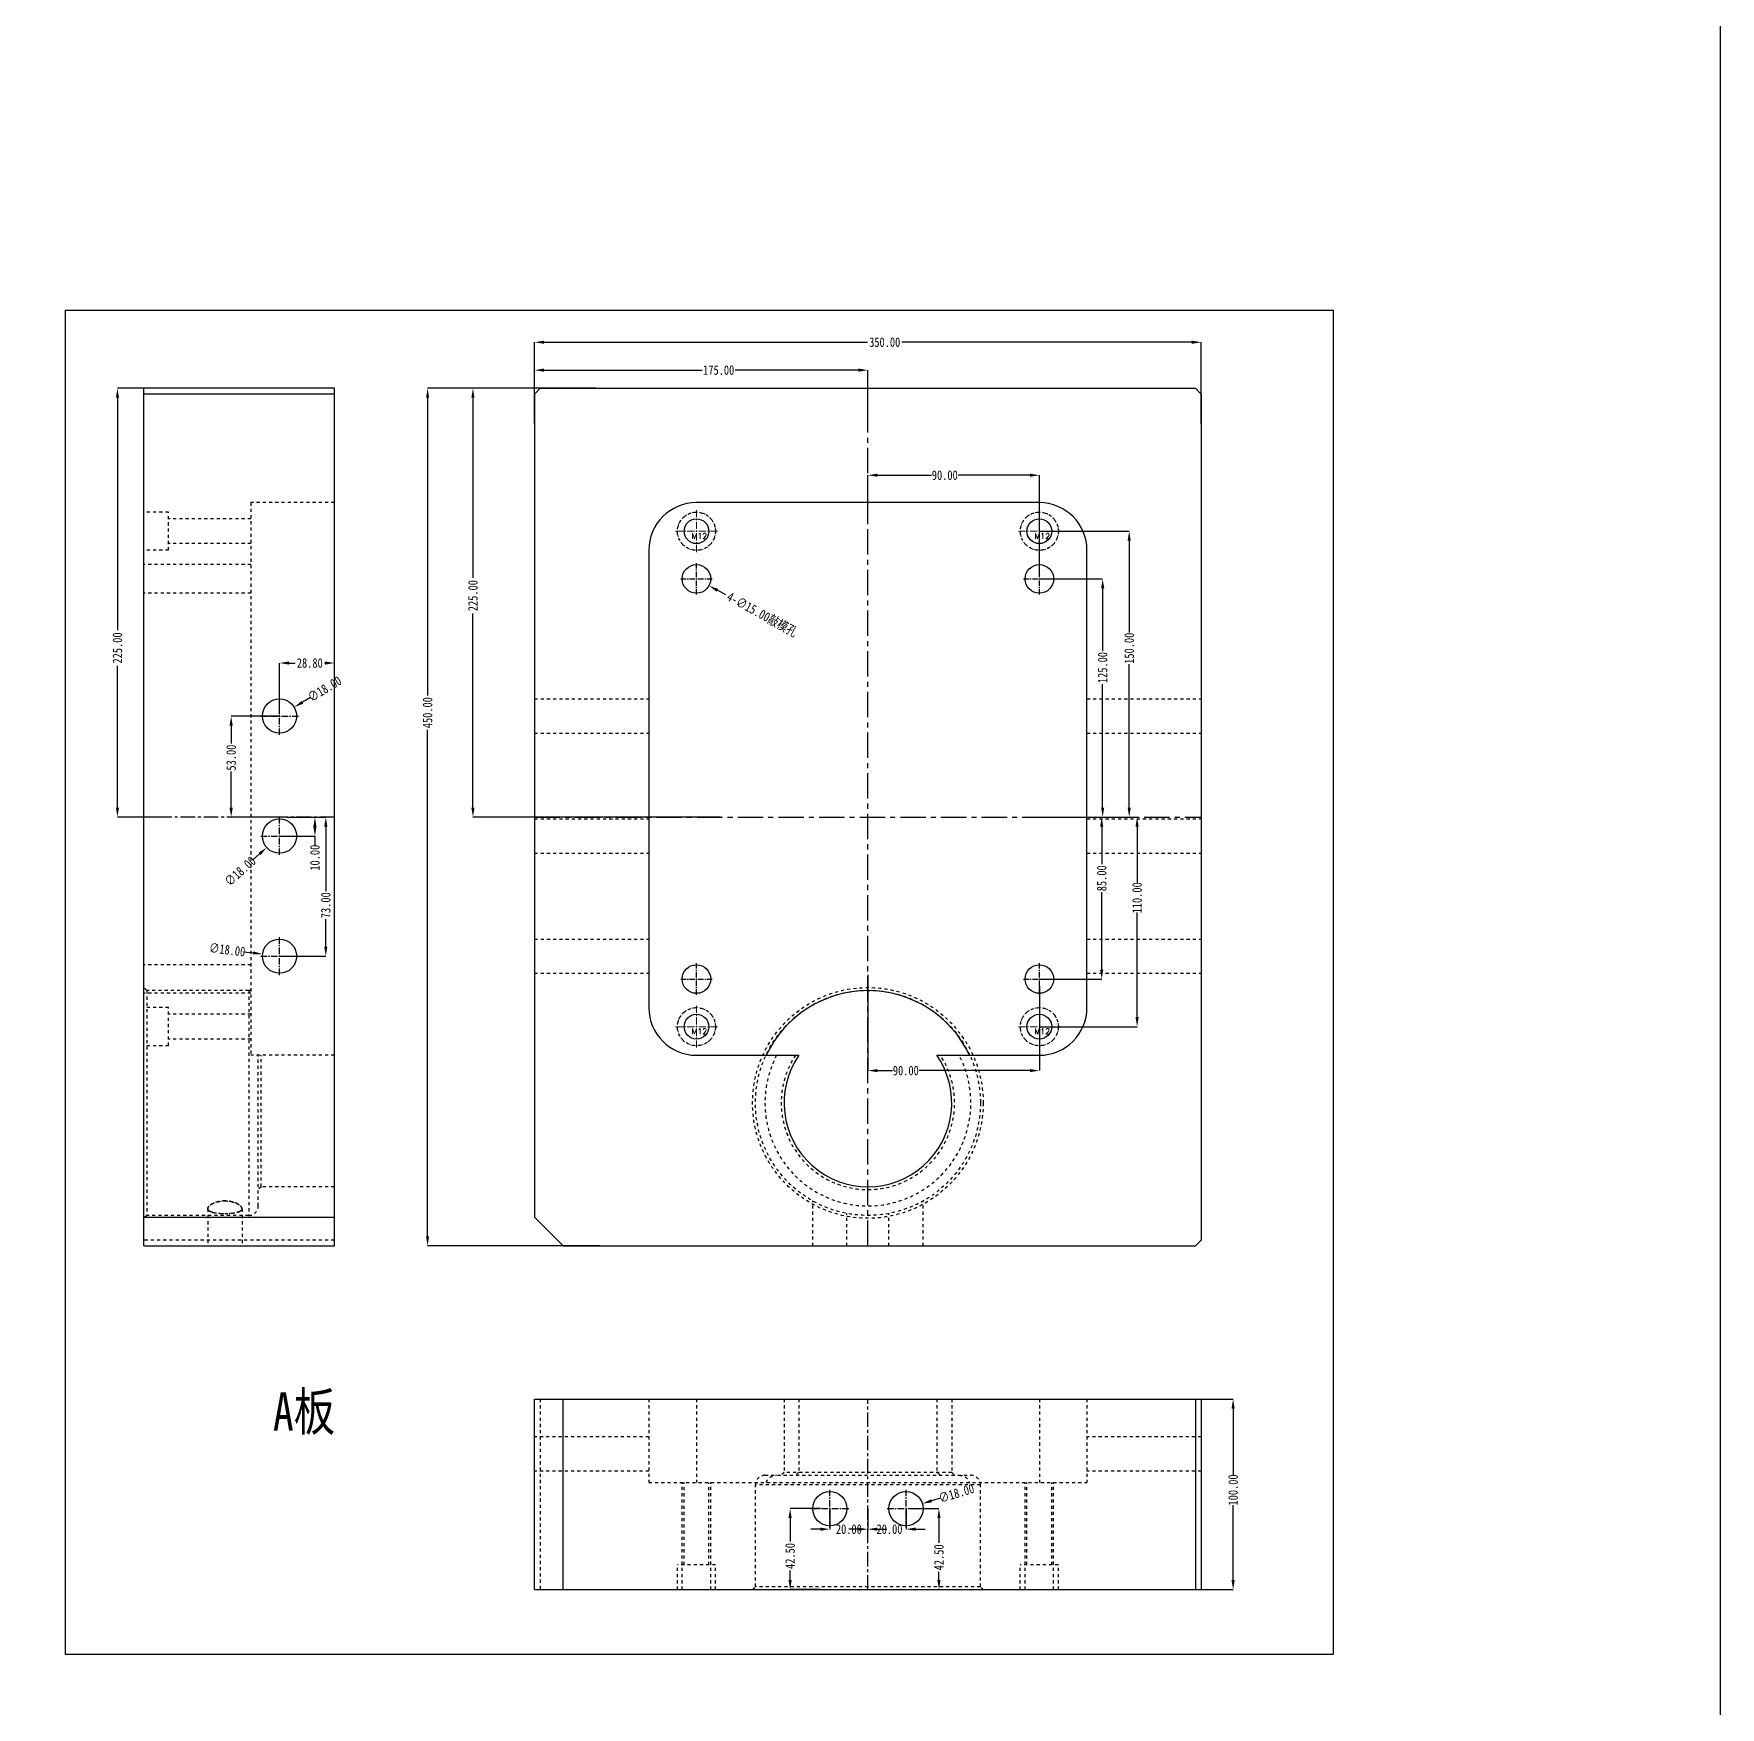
# Model space of a CAD drawing. Header units: millimetres. Extents: x 780 to 4422, y -1506 to 1268.
# Drawn here: x 3537 to 4422, y -489 to 390 of the extents above; entities that cross this region are included whole.
import ezdxf

# ---------------------------------------------------------------- set-up
doc = ezdxf.new("R2010")
doc.units = ezdxf.units.MM
doc.header["$LTSCALE"] = 16.335
doc.header["$PDMODE"] = 3
doc.header["$PDSIZE"] = 0.3125
doc.linetypes.add('CENTER', pattern=[0.6, 0.375, -0.075, 0.075, -0.075])
doc.linetypes.add('HIDDEN', pattern=[0.2, 0.1, -0.1])
doc.layers.get('0').update_dxf_attribs({"linetype": 'CONTINUOUS'})
doc.layers.get('Defpoints').update_dxf_attribs({"linetype": 'CONTINUOUS'})
doc.layers.add('DEFAULT_2', color=8, linetype='HIDDEN')
doc.layers.add('screw', color=33, linetype='CONTINUOUS', lineweight=13)
doc.styles.get("Standard").update_dxf_attribs({"font": 'txt', "width": 0.8})
doc.styles.add('TXT', font='txt.shx', dxfattribs={"bigfont": 'gbcbig.shx'})
doc.dimstyles.get("Standard").update_dxf_attribs({"dimtxt": 0.15625, "dimasz": 0.1875, "dimexe": 0.125, "dimexo": 0.0625, "dimtad": 0, "dimtih": 1, "dimtoh": 1, "dimdsep": 46, "dimtxsty": 'Standard', "dimcen": 0.09, "dimadec": 0, "dimazin": 0, "dimtp": 0.01, "dimtm": 0.01, "dimtfac": 1, "dimtofl": 0, "dimtmove": 0, "dimatfit": 3, "dimfxl": 0, "dimtolj": 1, "dimarcsym": 0})

# ---------------------------------------------------------------- blocks, each defined once
blk = doc.blocks.new('*D169')
at = {"color": 4, "lineweight": -2}
for p, q in [((3975.02, -384.36), (3975.02, -395.15)), ((3995.02, -384.36), (3995.02, -395.15)), ((3970.02, -395.15), (3965.02, -395.15)), ((4000.02, -395.15), (4005.02, -395.15))]:
    blk.add_line(p, q, dxfattribs=at)
at = {"color": 4}
for points in [[(3970.02, -394.32), (3970.02, -395.99), (3975.02, -395.15)], [(4000.02, -394.32), (4000.02, -395.99), (3995.02, -395.15)]]:
    blk.add_solid(points, dxfattribs=at)
at = {"layer": 'Defpoints', "color": 0}
for p in [(3975.02, -384.36), (3995.02, -384.36), (3975.02, -395.15)]:
    blk.add_point(p, dxfattribs=at)
at = {"color": 6, "insert": (3986.34, -395.15), "char_height": 5, "attachment_point": 5}
blk.add_mtext('\\A1;20.00', dxfattribs=at)
blk = doc.blocks.new('*D170')
at = {"color": 4, "lineweight": -2}
for p, q in [((3955.02, -384.36), (3955.02, -395.15)), ((3975.02, -384.36), (3975.02, -395.15)), ((3950.02, -395.15), (3945.02, -395.15)), ((3980.02, -395.15), (3985.02, -395.15))]:
    blk.add_line(p, q, dxfattribs=at)
at = {"color": 4}
for points in [[(3950.02, -394.32), (3950.02, -395.99), (3955.02, -395.15)], [(3980.02, -394.32), (3980.02, -395.99), (3975.02, -395.15)]]:
    blk.add_solid(points, dxfattribs=at)
at = {"layer": 'Defpoints', "color": 0}
for p in [(3955.02, -384.36), (3975.02, -384.36), (3955.02, -395.15)]:
    blk.add_point(p, dxfattribs=at)
at = {"color": 6, "insert": (3965.02, -395.15), "char_height": 5, "attachment_point": 5}
blk.add_mtext('\\A1;20.00', dxfattribs=at)
blk = doc.blocks.new('*D171')
at = {"color": 4, "lineweight": -2}
for p, q in [((3999.68, -384.36), (4012.3, -384.36)), ((4012.3, -389.36), (4012.3, -402.27)), ((4012.3, -421.86), (4012.3, -417.61)), ((3999.68, -426.86), (4012.3, -426.86))]:
    blk.add_line(p, q, dxfattribs=at)
at = {"color": 4}
for points in [[(4011.47, -389.36), (4013.13, -389.36), (4012.3, -384.36)], [(4011.47, -421.86), (4013.13, -421.86), (4012.3, -426.86)]]:
    blk.add_solid(points, dxfattribs=at)
at = {"layer": 'Defpoints', "color": 0}
for p in [(3999.68, -384.36), (3999.68, -426.86), (4012.3, -426.86)]:
    blk.add_point(p, dxfattribs=at)
at = {"color": 6, "insert": (4012.3, -409.94), "char_height": 5, "attachment_point": 5, "rotation": 90}
blk.add_mtext('\\A1;42.50', dxfattribs=at)
blk = doc.blocks.new('*D172')
at = {"color": 4, "lineweight": -2}
blk.add_line((4013.2, -378.84), (4008.41, -380.29), dxfattribs=at)
at = {"color": 4}
blk.add_solid([(4008.17, -379.49), (4008.66, -381.09), (4003.63, -381.74)], dxfattribs=at)
at = {"layer": 'Defpoints', "color": 0}
for p in [(3986.41, -386.98), (4003.63, -381.74)]:
    blk.add_point(p, dxfattribs=at)
at = {"color": 6, "insert": (4021.49, -376.32), "char_height": 5, "attachment_point": 5, "rotation": 16.89605}
blk.add_mtext('\\A1;∅18.00', dxfattribs=at)
blk = doc.blocks.new('*D173')
at = {"color": 4, "lineweight": -2}
for p, q in [((3950.19, -384.36), (3934.17, -384.36)), ((3934.17, -389.36), (3934.17, -401.55)), ((3934.17, -421.86), (3934.17, -416.88)), ((3950.19, -426.86), (3934.17, -426.86))]:
    blk.add_line(p, q, dxfattribs=at)
at = {"color": 4}
for points in [[(3933.34, -389.36), (3935.01, -389.36), (3934.17, -384.36)], [(3933.34, -421.86), (3935.01, -421.86), (3934.17, -426.86)]]:
    blk.add_solid(points, dxfattribs=at)
at = {"layer": 'Defpoints', "color": 0}
for p in [(3950.19, -384.36), (3934.17, -426.86), (3950.19, -426.86)]:
    blk.add_point(p, dxfattribs=at)
at = {"color": 6, "insert": (3934.17, -409.21), "char_height": 5, "attachment_point": 5, "rotation": 90}
blk.add_mtext('\\A1;42.50', dxfattribs=at)
blk = doc.blocks.new('*D174')
at = {"color": 4, "lineweight": -2}
for p, q in [((4114.08, -326.86), (4166.73, -326.86)), ((4166.73, -331.86), (4166.73, -366.56)), ((4166.73, -421.86), (4166.73, -382.56)), ((4114.08, -426.86), (4166.73, -426.86))]:
    blk.add_line(p, q, dxfattribs=at)
at = {"color": 4}
for points in [[(4165.89, -331.86), (4167.56, -331.86), (4166.73, -326.86)], [(4165.89, -421.86), (4167.56, -421.86), (4166.73, -426.86)]]:
    blk.add_solid(points, dxfattribs=at)
at = {"layer": 'Defpoints', "color": 0}
for p in [(4114.08, -326.86), (4114.08, -426.86), (4166.73, -426.86)]:
    blk.add_point(p, dxfattribs=at)
at = {"color": 6, "insert": (4166.73, -374.56), "char_height": 5, "attachment_point": 5, "rotation": 90}
blk.add_mtext('\\A1;100.00', dxfattribs=at)
blk = doc.blocks.new('*D175')
at = {"color": 4, "lineweight": -2}
for p, q in [((3832.13, 203.54), (3767.68, 203.54)), ((3767.68, 198.54), (3767.68, 104.08)), ((3767.68, -16.46), (3767.68, 85.41)), ((3897.57, -21.46), (3767.68, -21.46))]:
    blk.add_line(p, q, dxfattribs=at)
at = {"color": 4}
for points in [[(3766.84, 198.54), (3768.51, 198.54), (3767.68, 203.54)], [(3766.84, -16.46), (3768.51, -16.46), (3767.68, -21.46)]]:
    blk.add_solid(points, dxfattribs=at)
at = {"layer": 'Defpoints', "color": 0}
for p in [(3832.13, 203.54), (3767.68, -21.46), (3897.57, -21.46)]:
    blk.add_point(p, dxfattribs=at)
at = {"color": 6, "insert": (3767.68, 94.74), "char_height": 5, "attachment_point": 5, "rotation": 90}
blk.add_mtext('\\A1;225.00', dxfattribs=at)
blk = doc.blocks.new('*D176')
at = {"color": 4, "lineweight": -2}
for p, q in [((3817.26, 203.54), (3743.88, 203.54)), ((3743.88, 198.54), (3743.88, 42.32)), ((3743.88, -241.46), (3743.88, 24.32)), ((3834.11, -246.46), (3743.88, -246.46))]:
    blk.add_line(p, q, dxfattribs=at)
at = {"color": 4}
for points in [[(3743.05, 198.54), (3744.71, 198.54), (3743.88, 203.54)], [(3743.05, -241.46), (3744.71, -241.46), (3743.88, -246.46)]]:
    blk.add_solid(points, dxfattribs=at)
at = {"layer": 'Defpoints', "color": 0}
for p in [(3817.26, 203.54), (3743.88, -246.46), (3834.11, -246.46)]:
    blk.add_point(p, dxfattribs=at)
at = {"color": 6, "insert": (3743.88, 33.32), "char_height": 5, "attachment_point": 5, "rotation": 90}
blk.add_mtext('\\A1;450.00', dxfattribs=at)
blk = doc.blocks.new('*D177')
at = {"color": 4, "lineweight": -2}
for p, q in [((3800.02, 185.12), (3800.02, 227.72)), ((3805.02, 227.72), (3974.84, 227.72)), ((4145.02, 227.72), (3992.84, 227.72)), ((4150.02, 185.12), (4150.02, 227.72))]:
    blk.add_line(p, q, dxfattribs=at)
at = {"color": 4}
for points in [[(3805.02, 228.55), (3805.02, 226.89), (3800.02, 227.72)], [(4145.02, 228.55), (4145.02, 226.89), (4150.02, 227.72)]]:
    blk.add_solid(points, dxfattribs=at)
at = {"layer": 'Defpoints', "color": 0}
for p in [(4150.02, 227.72), (3800.02, 185.12), (4150.02, 185.12)]:
    blk.add_point(p, dxfattribs=at)
at = {"color": 6, "insert": (3983.84, 227.72), "char_height": 5, "attachment_point": 5}
blk.add_mtext('\\A1;350.00', dxfattribs=at)
blk = doc.blocks.new('*D178')
at = {"color": 4, "lineweight": -2}
for p, q in [((3800.02, 185.12), (3800.02, 213.07)), ((3805.02, 213.07), (3888.02, 213.07)), ((3970.02, 213.07), (3905.36, 213.07)), ((3975.02, 188.09), (3975.02, 213.07))]:
    blk.add_line(p, q, dxfattribs=at)
at = {"color": 4}
for points in [[(3805.02, 213.9), (3805.02, 212.23), (3800.02, 213.07)], [(3970.02, 213.9), (3970.02, 212.23), (3975.02, 213.07)]]:
    blk.add_solid(points, dxfattribs=at)
at = {"layer": 'Defpoints', "color": 0}
for p in [(3800.02, 213.07), (3975.02, 188.09), (3800.02, 185.12)]:
    blk.add_point(p, dxfattribs=at)
at = {"color": 6, "insert": (3896.69, 213.07), "char_height": 5, "attachment_point": 5}
blk.add_mtext('\\A1;175.00', dxfattribs=at)
blk = doc.blocks.new('*D179')
at = {"color": 4, "lineweight": -2}
for p, q in [((3670.21, -21.46), (3684.73, -21.46)), ((3666.15, -31.46), (3684.73, -31.46)), ((3684.73, -31.46), (3684.73, -36.46))]:
    blk.add_line(p, q, dxfattribs=at)
at = {"color": 4}
for points in [[(3683.89, -26.46), (3685.56, -26.46), (3684.73, -21.46)], [(3683.89, -26.46), (3685.56, -26.46), (3684.73, -31.46)]]:
    blk.add_solid(points, dxfattribs=at)
at = {"layer": 'Defpoints', "color": 0}
for p in [(3670.21, -21.46), (3684.73, -21.46), (3666.15, -31.46)]:
    blk.add_point(p, dxfattribs=at)
at = {"color": 6, "insert": (3684.73, -42.79), "char_height": 5, "attachment_point": 5, "rotation": 90}
blk.add_mtext('\\A1;10.00', dxfattribs=at)
blk = doc.blocks.new('*D180')
at = {"color": 4, "lineweight": -2}
for p, q in [((3670.21, -21.46), (3690.44, -21.46)), ((3690.44, -26.46), (3690.44, -60.38)), ((3690.44, -89.46), (3690.44, -75.05)), ((3666.15, -94.46), (3690.44, -94.46))]:
    blk.add_line(p, q, dxfattribs=at)
at = {"color": 4}
for points in [[(3689.61, -26.46), (3691.27, -26.46), (3690.44, -21.46)], [(3689.61, -89.46), (3691.27, -89.46), (3690.44, -94.46)]]:
    blk.add_solid(points, dxfattribs=at)
at = {"layer": 'Defpoints', "color": 0}
for p in [(3670.21, -21.46), (3666.15, -94.46), (3690.44, -94.46)]:
    blk.add_point(p, dxfattribs=at)
at = {"color": 6, "insert": (3690.44, -67.72), "char_height": 5, "attachment_point": 5, "rotation": 90}
blk.add_mtext('\\A1;73.00', dxfattribs=at)
blk = doc.blocks.new('*D181')
at = {"color": 4, "lineweight": -2}
for p, q in [((3666.15, 31.54), (3640.75, 31.54)), ((3640.75, 26.54), (3640.75, 17.08)), ((3640.75, -16.46), (3640.75, 2.41)), ((3670.21, -21.46), (3640.75, -21.46))]:
    blk.add_line(p, q, dxfattribs=at)
at = {"color": 4}
for points in [[(3639.92, 26.54), (3641.59, 26.54), (3640.75, 31.54)], [(3639.92, -16.46), (3641.59, -16.46), (3640.75, -21.46)]]:
    blk.add_solid(points, dxfattribs=at)
at = {"layer": 'Defpoints', "color": 0}
for p in [(3640.75, 31.54), (3666.15, 31.54), (3670.21, -21.46)]:
    blk.add_point(p, dxfattribs=at)
at = {"color": 6, "insert": (3640.75, 9.74), "char_height": 5, "attachment_point": 5, "rotation": 90}
blk.add_mtext('\\A1;53.00', dxfattribs=at)
blk = doc.blocks.new('*D182')
at = {"color": 4, "lineweight": -2}
blk.add_line((3682.43, 41.35), (3678.15, 38.77), dxfattribs=at)
at = {"color": 4}
blk.add_solid([(3677.72, 39.48), (3678.58, 38.05), (3673.86, 36.19)], dxfattribs=at)
at = {"layer": 'Defpoints', "color": 0}
for p in [(3673.86, 36.19), (3658.44, 26.9)]:
    blk.add_point(p, dxfattribs=at)
at = {"color": 6, "insert": (3689.85, 45.82), "char_height": 5, "attachment_point": 5, "rotation": 31.05834}
blk.add_mtext('\\A1;∅18.00', dxfattribs=at)
blk = doc.blocks.new('*D183')
at = {"color": 4, "lineweight": -2}
blk.add_line((3651.96, -44.09), (3655.7, -40.77), dxfattribs=at)
at = {"color": 4}
blk.add_solid([(3655.14, -40.15), (3656.25, -41.39), (3659.43, -37.44)], dxfattribs=at)
at = {"layer": 'Defpoints', "color": 0}
for p in [(3672.87, -25.47), (3659.43, -37.44)]:
    blk.add_point(p, dxfattribs=at)
at = {"color": 6, "insert": (3645.49, -49.86), "char_height": 5, "attachment_point": 5, "rotation": 41.69023}
blk.add_mtext('\\A1;∅18.00', dxfattribs=at)
blk = doc.blocks.new('*D184')
at = {"color": 4, "lineweight": -2}
blk.add_line((3647.3, -92.14), (3652.26, -92.75), dxfattribs=at)
at = {"color": 4}
blk.add_solid([(3652.36, -91.92), (3652.16, -93.58), (3657.22, -93.36)], dxfattribs=at)
at = {"layer": 'Defpoints', "color": 0}
for p in [(3657.22, -93.36), (3675.09, -95.55)]:
    blk.add_point(p, dxfattribs=at)
at = {"color": 6, "insert": (3638.69, -91.08), "char_height": 5, "attachment_point": 5, "rotation": 352.99385}
blk.add_mtext('\\A1;∅18.00', dxfattribs=at)
blk = doc.blocks.new('*D185')
at = {"color": 4, "lineweight": -2}
for p, q in [((3666.15, 35.91), (3666.15, 59.37)), ((3671.15, 59.37), (3674.37, 59.37)), ((3689.95, 59.37), (3689.7, 59.37)), ((3694.95, 56.84), (3694.95, 59.37))]:
    blk.add_line(p, q, dxfattribs=at)
at = {"color": 4}
for points in [[(3671.15, 60.2), (3671.15, 58.53), (3666.15, 59.37)], [(3689.95, 60.2), (3689.95, 58.53), (3694.95, 59.37)]]:
    blk.add_solid(points, dxfattribs=at)
at = {"layer": 'Defpoints', "color": 0}
for p in [(3694.95, 59.37), (3694.95, 56.84), (3666.15, 35.91)]:
    blk.add_point(p, dxfattribs=at)
at = {"color": 6, "insert": (3682.04, 59.37), "char_height": 5, "attachment_point": 5}
blk.add_mtext('\\A1;28.80', dxfattribs=at)
blk = doc.blocks.new('screw_m12_i')
at = {"layer": 'screw', "color": 1, "linetype": 'CENTER', "ltscale": 0.621977}
for p, q in [((0, -11), (0, 11)), ((-11, 0), (11, 0))]:
    blk.add_line(p, q, dxfattribs=at)
at = {"layer": 'screw', "color": 8, "linetype": 'HIDDEN', "ltscale": 0.621977}
blk.add_circle((0, 0), 10, dxfattribs=at)
at = {"layer": 'screw', "color": 33}
blk.add_circle((0, 0), 6.5, dxfattribs=at)
at = {"layer": 'screw', "color": 6, "style": 'TXT'}
blk.add_text('M12', height=3, dxfattribs=at).set_placement((-2.6, -4))
blk = doc.blocks.new('*D187')
at = {"color": 4, "lineweight": -2}
blk.add_line((3900.37, 95.14), (3895.98, 97.54), dxfattribs=at)
at = {"color": 4}
blk.add_solid([(3896.38, 98.27), (3895.58, 96.81), (3891.6, 99.94)], dxfattribs=at)
at = {"layer": 'Defpoints', "color": 0}
for p in [(3878.44, 107.15), (3891.6, 99.94)]:
    blk.add_point(p, dxfattribs=at)
at = {"color": 6, "insert": (3919.44, 84.69), "char_height": 5, "attachment_point": 5, "rotation": 331.28843}
blk.add_mtext('\\A1;4-∅15.00{\\fSimSun|b0|i0|c134|p2;敲模孔}', dxfattribs=at)
blk = doc.blocks.new('*D189')
at = {"color": 4, "lineweight": -2}
for p, q in [((4065.02, 103.54), (4098.25, 103.54)), ((4098.25, 98.54), (4098.25, 65.67)), ((4098.25, -16.46), (4098.25, 48.34)), ((4065.02, -21.46), (4098.25, -21.46))]:
    blk.add_line(p, q, dxfattribs=at)
at = {"color": 4}
for points in [[(4097.42, 98.54), (4099.09, 98.54), (4098.25, 103.54)], [(4097.42, -16.46), (4099.09, -16.46), (4098.25, -21.46)]]:
    blk.add_solid(points, dxfattribs=at)
at = {"layer": 'Defpoints', "color": 0}
for p in [(4065.02, 103.54), (4065.02, -21.46), (4098.25, -21.46)]:
    blk.add_point(p, dxfattribs=at)
at = {"color": 6, "insert": (4098.25, 57), "char_height": 5, "attachment_point": 5, "rotation": 90}
blk.add_mtext('\\A1;125.00', dxfattribs=at)
blk = doc.blocks.new('*D190')
at = {"color": 4, "lineweight": -2}
for p, q in [((4065.02, 128.54), (4112.18, 128.54)), ((4112.18, 123.54), (4112.18, 75.46)), ((4112.18, -16.46), (4112.18, 58.79)), ((4065.02, -21.46), (4112.18, -21.46))]:
    blk.add_line(p, q, dxfattribs=at)
at = {"color": 4}
for points in [[(4111.35, 123.54), (4113.01, 123.54), (4112.18, 128.54)], [(4111.35, -16.46), (4113.01, -16.46), (4112.18, -21.46)]]:
    blk.add_solid(points, dxfattribs=at)
at = {"layer": 'Defpoints', "color": 0}
for p in [(4065.02, 128.54), (4065.02, -21.46), (4112.18, -21.46)]:
    blk.add_point(p, dxfattribs=at)
at = {"color": 6, "insert": (4112.18, 67.12), "char_height": 5, "attachment_point": 5, "rotation": 90}
blk.add_mtext('\\A1;150.00', dxfattribs=at)
blk = doc.blocks.new('*D191')
at = {"color": 4, "lineweight": -2}
for p, q in [((3975.02, 132.31), (3975.02, 157.93)), ((3980.02, 157.93), (4008.37, 157.93)), ((4060.02, 157.93), (4022.37, 157.93)), ((4065.02, 107.23), (4065.02, 157.93))]:
    blk.add_line(p, q, dxfattribs=at)
at = {"color": 4}
for points in [[(3980.02, 158.76), (3980.02, 157.09), (3975.02, 157.93)], [(4060.02, 158.76), (4060.02, 157.09), (4065.02, 157.93)]]:
    blk.add_solid(points, dxfattribs=at)
at = {"layer": 'Defpoints', "color": 0}
for p in [(3975.02, 157.93), (3975.02, 132.31), (4065.02, 107.23)]:
    blk.add_point(p, dxfattribs=at)
at = {"color": 6, "insert": (4015.37, 157.93), "char_height": 5, "attachment_point": 5}
blk.add_mtext('\\A1;90.00', dxfattribs=at)
blk = doc.blocks.new('*D192')
at = {"color": 4, "lineweight": -2}
for p, q in [((4068.56, -21.46), (4097.75, -21.46)), ((4097.75, -26.46), (4097.75, -46.24)), ((4097.75, -101.46), (4097.75, -60.9)), ((4065.02, -106.46), (4097.75, -106.46))]:
    blk.add_line(p, q, dxfattribs=at)
at = {"color": 4}
for points in [[(4096.91, -26.46), (4098.58, -26.46), (4097.75, -21.46)], [(4096.91, -101.46), (4098.58, -101.46), (4097.75, -106.46)]]:
    blk.add_solid(points, dxfattribs=at)
at = {"layer": 'Defpoints', "color": 0}
for p in [(4068.56, -21.46), (4097.75, -21.46), (4065.02, -106.46)]:
    blk.add_point(p, dxfattribs=at)
at = {"color": 6, "insert": (4097.75, -53.57), "char_height": 5, "attachment_point": 5, "rotation": 90}
blk.add_mtext('\\A1;85.00', dxfattribs=at)
blk = doc.blocks.new('*D193')
at = {"color": 4, "lineweight": -2}
for p, q in [((4065.02, -21.46), (4116.32, -21.46)), ((4116.32, -26.46), (4116.32, -56.18)), ((4116.32, -126.46), (4116.32, -71.51)), ((4065.02, -131.46), (4116.32, -131.46))]:
    blk.add_line(p, q, dxfattribs=at)
at = {"color": 4}
for points in [[(4115.49, -26.46), (4117.15, -26.46), (4116.32, -21.46)], [(4115.49, -126.46), (4117.15, -126.46), (4116.32, -131.46)]]:
    blk.add_solid(points, dxfattribs=at)
at = {"layer": 'Defpoints', "color": 0}
for p in [(4065.02, -21.46), (4065.02, -131.46), (4116.32, -131.46)]:
    blk.add_point(p, dxfattribs=at)
at = {"color": 6, "insert": (4116.32, -63.84), "char_height": 5, "attachment_point": 5, "rotation": 90}
blk.add_mtext('\\A1;110.00', dxfattribs=at)
blk = doc.blocks.new('*D194')
at = {"color": 4, "lineweight": -2}
for p, q in [((3975.02, -104.21), (3975.02, -154.51)), ((4065.02, -110.03), (4065.02, -154.51)), ((3980.02, -154.51), (3987.92, -154.51)), ((4060.02, -154.51), (4001.92, -154.51))]:
    blk.add_line(p, q, dxfattribs=at)
at = {"color": 4}
for points in [[(3980.02, -153.67), (3980.02, -155.34), (3975.02, -154.51)], [(4060.02, -153.67), (4060.02, -155.34), (4065.02, -154.51)]]:
    blk.add_solid(points, dxfattribs=at)
at = {"layer": 'Defpoints', "color": 0}
for p in [(3975.02, -104.21), (4065.02, -110.03), (3975.02, -154.51)]:
    blk.add_point(p, dxfattribs=at)
at = {"color": 6, "insert": (3994.92, -154.51), "char_height": 5, "attachment_point": 5}
blk.add_mtext('\\A1;90.00', dxfattribs=at)
blk = doc.blocks.new('*D195')
at = {"color": 4, "lineweight": -2}
for p, q in [((3602.97, 203.54), (3581.07, 203.54)), ((3581.07, 198.54), (3581.07, 76.6)), ((3581.07, -16.46), (3581.07, 57.93)), ((3609.28, -21.46), (3581.07, -21.46))]:
    blk.add_line(p, q, dxfattribs=at)
at = {"color": 4}
for points in [[(3580.24, 198.54), (3581.91, 198.54), (3581.07, 203.54)], [(3580.24, -16.46), (3581.91, -16.46), (3581.07, -21.46)]]:
    blk.add_solid(points, dxfattribs=at)
at = {"layer": 'Defpoints', "color": 0}
for p in [(3602.97, 203.54), (3581.07, -21.46), (3609.28, -21.46)]:
    blk.add_point(p, dxfattribs=at)
at = {"color": 6, "insert": (3581.07, 67.26), "char_height": 5, "attachment_point": 5, "rotation": 90}
blk.add_mtext('\\A1;225.00', dxfattribs=at)

msp = doc.modelspace()

# ---------------------------------------------------------------- linework, layer by layer
at = {"color": 7, "linetype": 'Continuous'}
for p, q in [((3594.953, -246.457), (3594.953, 203.543)), ((3694.953, 203.543), (3594.953, 203.543)), ((3694.953, 200.543), (3594.953, 200.543)), ((3694.953, -246.457), (3694.953, 203.543)), ((3800.019, 200.543), (3803.019, 203.543)), ((3800.019, 200.543), (3800.019, -231.457)), ((3803.019, 203.543), (4147.019, 203.543)), ((4147.019, 203.543), (4150.019, 200.543)), ((4150.019, 200.543), (4150.019, -243.457)), ((4065.019, 143.543), (3885.019, 143.543)), ((3860.019, 118.543), (3860.019, -121.457)), ((4090.019, -121.457), (4090.019, 118.543)), ((3885.019, -146.457), (3938.811, -146.457)), ((4011.227, -146.457), (4065.019, -146.457)), ((3594.953, -231.457), (3694.953, -231.457)), ((3800.019, -231.457), (3815.019, -246.457)), ((3594.953, -246.457), (3694.953, -246.457)), ((3815.019, -246.457), (4147.019, -246.457)), ((4150.019, -243.457), (4147.019, -246.457)), ((3800.019, -426.86), (3800.019, -326.86)), ((3800.019, -326.86), (4150.019, -326.86)), ((3815.019, -426.86), (3815.019, -326.86)), ((4147.019, -326.86), (4147.019, -426.86)), ((4150.019, -326.86), (4150.019, -426.86)), ((3800.019, -426.86), (4150.019, -426.86))]:
    msp.add_line(p, q, dxfattribs=at)
at = {"color": 1, "linetype": 'CENTER', "ltscale": 2.176921}
for p, q in [((3975.019, -246.457), (3975.019, 203.543)), ((3800.019, -21.457), (4150.019, -21.457))]:
    msp.add_line(p, q, dxfattribs=at)
at = {"color": 1, "linetype": 'CENTER', "ltscale": 0.466483}
for p, q in [((3885.019, 95.293), (3885.019, 111.793)), ((4065.019, 95.293), (4065.019, 111.793)), ((3876.769, 103.543), (3893.269, 103.543)), ((4056.769, 103.543), (4073.269, 103.543)), ((3885.019, -114.707), (3885.019, -98.207)), ((4065.019, -114.707), (4065.019, -98.207)), ((3876.769, -106.457), (3893.269, -106.457)), ((4056.769, -106.457), (4073.269, -106.457))]:
    msp.add_line(p, q, dxfattribs=at)
at = {"color": 1, "linetype": 'CENTER', "ltscale": 0.55978}
for p, q in [((3666.153, 21.643), (3666.153, 41.443)), ((3656.253, 31.543), (3676.053, 31.543)), ((3666.153, -41.357), (3666.153, -21.557)), ((3656.253, -31.457), (3676.053, -31.457)), ((3666.153, -104.357), (3666.153, -84.557)), ((3656.253, -94.457), (3676.053, -94.457)), ((3955.019, -394.26), (3955.019, -374.46)), ((3995.019, -394.26), (3995.019, -374.46)), ((3945.119, -384.36), (3964.919, -384.36)), ((3985.119, -384.36), (4004.919, -384.36))]:
    msp.add_line(p, q, dxfattribs=at)
at = {"color": 1, "linetype": 'CENTER', "ltscale": 1.243955}
for p, q in [((3694.953, -21.457), (3594.953, -21.457)), ((3975.019, -426.86), (3975.019, -326.86))]:
    msp.add_line(p, q, dxfattribs=at)
for points in [[(779.67, 1267.789), (4422.458, 1267.789), (4422.458, -1506.361), (779.67, -1506.361)], [(3553.871, 244.601), (4219.187, 244.601), (4219.187, -460.855), (3553.871, -460.855)]]:
    msp.add_lwpolyline(points, close=True)
at = {"color": 7, "linetype": 'Continuous'}
for centre, radius in [((3885.019, 128.543), 6.5), ((4065.019, 128.543), 6.5), ((3885.019, 103.543), 7.5), ((4065.019, 103.543), 7.5), ((3666.153, 31.543), 9), ((3666.153, -31.457), 9), ((3666.153, -94.457), 9), ((3885.019, -106.457), 7.5), ((4065.019, -106.457), 7.5), ((3885.019, -131.457), 6.5), ((4065.019, -131.457), 6.5), ((3955.019, -384.36), 9), ((3995.019, -384.36), 9)]:
    msp.add_circle(centre, radius, dxfattribs=at)
for centre, radius, start, end in [((3885.019, 118.543), 25, 90, 180), ((4065.019, 118.543), 25, 0, 90), ((3975.019, -171.457), 58.904, 25.11398, 154.88602), ((3885.019, -121.457), 25, 180, 270), ((4065.019, -121.457), 25, 270, 0), ((3975.019, -171.457), 44, 145.376465, 34.623535)]:
    msp.add_arc(centre, radius, start, end, dxfattribs=at)
at = {"layer": 'DEFAULT_2', "color": 8, "linetype": 'HIDDEN'}
for p, q in [((3651.153, 143.543), (3651.153, -146.457)), ((3694.953, 143.543), (3651.153, 143.543)), ((3607.953, 138.543), (3594.953, 138.543)), ((3607.953, 118.543), (3607.953, 138.543)), ((3651.153, 135.043), (3607.953, 135.043)), ((3607.953, 118.543), (3594.953, 118.543)), ((3651.153, 122.043), (3607.953, 122.043)), ((3651.153, 111.043), (3594.953, 111.043)), ((3651.153, 96.043), (3594.953, 96.043)), ((3800.019, 40.543), (3860.019, 40.543)), ((4090.019, 40.543), (4150.019, 40.543)), ((3800.019, 22.543), (3860.019, 22.543)), ((4090.019, 22.543), (4150.019, 22.543)), ((3800.019, -22.457), (3860.019, -22.457)), ((4090.019, -22.457), (4150.019, -22.457)), ((3800.019, -40.457), (3860.019, -40.457)), ((4090.019, -40.457), (4150.019, -40.457)), ((3800.019, -85.457), (3860.019, -85.457)), ((4090.019, -85.457), (4150.019, -85.457)), ((3651.153, -98.957), (3594.953, -98.957)), ((3800.019, -103.457), (3860.019, -103.457)), ((4090.019, -103.457), (4150.019, -103.457)), ((3596.453, -112.407), (3594.953, -110.907)), ((3651.153, -113.957), (3594.953, -113.957)), ((3596.453, -112.407), (3596.453, -230.507)), ((3649.953, -112.407), (3596.453, -112.407)), ((3651.153, -112.553), (3649.953, -112.407)), ((3649.953, -112.407), (3649.953, -230.507)), ((3607.953, -121.457), (3594.953, -121.457)), ((3607.953, -141.457), (3607.953, -121.457)), ((3651.153, -124.957), (3607.953, -124.957)), ((3607.953, -141.457), (3594.953, -141.457)), ((3651.153, -137.957), (3607.953, -137.957)), ((3694.953, -146.457), (3651.153, -146.457)), ((3654.953, -225.507), (3654.953, -146.457)), ((3656.453, -215.457), (3656.453, -146.457)), ((3656.453, -215.457), (3654.953, -216.957)), ((3694.953, -215.457), (3656.453, -215.457)), ((3628.453, -227.017), (3628.453, -246.457)), ((3646.453, -227.017), (3646.453, -246.457)), ((3946.019, -246.457), (3946.019, -222.895)), ((3964.019, -246.457), (3964.019, -229.474)), ((3986.019, -246.457), (3986.019, -229.474)), ((4004.019, -246.457), (4004.019, -222.895)), ((3596.453, -230.507), (3594.953, -232.007)), ((3649.953, -230.507), (3596.453, -230.507)), ((3694.953, -243.457), (3594.953, -243.457)), ((3803.019, -326.86), (3803.019, -426.86)), ((3860.019, -326.86), (3860.019, -370.66)), ((3885.019, -326.86), (3885.019, -370.66)), ((3931.019, -326.86), (3931.019, -365.36)), ((3938.811, -326.86), (3938.811, -365.36)), ((4011.227, -326.86), (4011.227, -365.36)), ((4019.019, -326.86), (4019.019, -365.36)), ((4065.019, -326.86), (4065.019, -370.66)), ((4090.019, -326.86), (4090.019, -370.66)), ((3860.019, -346.66), (3800.019, -346.66)), ((4150.019, -346.66), (4090.019, -346.66)), ((3860.019, -364.66), (3800.019, -364.66)), ((3860.019, -370.66), (4090.019, -370.66)), ((3877.519, -426.86), (3877.519, -370.66)), ((3878.519, -413.86), (3878.519, -370.66)), ((3891.519, -413.86), (3891.519, -370.66)), ((3892.519, -426.86), (3892.519, -370.66)), ((3920.969, -366.86), (4029.069, -366.86)), ((3931.019, -365.36), (3929.519, -366.86)), ((4019.019, -365.36), (3931.019, -365.36)), ((4019.019, -365.36), (4020.519, -366.86)), ((4057.519, -426.86), (4057.519, -370.66)), ((4058.519, -413.86), (4058.519, -370.66)), ((4071.519, -413.86), (4071.519, -370.66)), ((4072.519, -426.86), (4072.519, -370.66)), ((4150.019, -364.66), (4090.019, -364.66)), ((3915.969, -425.36), (3915.969, -371.86)), ((4034.069, -371.86), (3915.969, -371.86)), ((4034.069, -425.36), (4034.069, -371.86)), ((3875.019, -426.86), (3875.019, -413.86)), ((3895.019, -413.86), (3875.019, -413.86)), ((3895.019, -426.86), (3895.019, -413.86)), ((4075.019, -413.86), (4055.019, -413.86)), ((4055.019, -426.86), (4055.019, -413.86)), ((4075.019, -426.86), (4075.019, -413.86)), ((3914.469, -426.86), (3915.969, -425.36)), ((4034.069, -425.36), (3915.969, -425.36)), ((4035.569, -426.86), (4034.069, -425.36))]:
    msp.add_line(p, q, dxfattribs=at)
for centre, radius in [((3885.019, 128.543), 10), ((4065.019, 128.543), 10), ((3975.019, -171.457), 60.55), ((3975.019, -171.457), 59.05), ((3885.019, -131.457), 10), ((4065.019, -131.457), 10)]:
    msp.add_circle(centre, radius, dxfattribs=at)
for centre, radius, start, end in [((3975.019, -171.457), 54.05, 152.449212, 27.550788), ((3975.019, -171.457), 45.5, 146.670673, 33.329327), ((3635.618, -207.35), 22.043, 261.132558, 263.104826), ((3637.076, -191.942), 37.523, 266.005597, 267.040836), ((3637.442, -183.88), 45.593, 267.104071, 270.014178), ((3637.498, -185.211), 44.263, 269.942068, 272.939677), ((3637.831, -191.943), 37.522, 272.959151, 273.994417), ((3639.41, -208.225), 21.16, 276.853927, 278.908626), ((3649.953, -225.507), 5, 270, 0), ((3920.969, -371.86), 5, 90, 180), ((4138.441, -607.916), 314.142, 129.455325, 129.883897), ((3811.597, -607.916), 314.142, 50.116103, 50.544675), ((4029.069, -371.86), 5, 0, 90)]:
    msp.add_arc(centre, radius, start, end, dxfattribs=at)
for points, knots in [([(3637.453, -222.895), (3636.254, -222.895), (3634.501, -223.091), (3632.359, -223.723), (3631.025, -224.293), (3629.939, -224.941), (3628.977, -225.732), (3628.453, -226.522), (3628.453, -227.017)], [0, 0, 0, 0, 0.3434539, 0.4991564, 0.6382906, 0.7584095, 0.8583004, 1, 1, 1, 1]), ([(3628.453, -227.017), (3628.453, -226.522), (3628.977, -225.732), (3629.939, -224.941), (3631.025, -224.293), (3632.359, -223.723), (3634.501, -223.091), (3636.254, -222.895), (3637.453, -222.895)], [0, 0, 0, 0, 0.1417015, 0.2415935, 0.3617133, 0.5008522, 0.6565449, 1, 1, 1, 1]), ([(3628.453, -227.017), (3628.453, -227.117), (3628.48, -227.322), (3628.658, -227.729), (3629.136, -228.189), (3629.971, -228.602), (3630.849, -228.864), (3631.679, -229.042), (3632.656, -229.205), (3633.99, -229.352), (3635.686, -229.452), (3636.856, -229.474), (3637.453, -229.474)], [0, 0, 0, 0, 0.0305117, 0.061725, 0.1333627, 0.2260008, 0.343189, 0.4108214, 0.4839342, 0.6442149, 0.8185623, 1, 1, 1, 1]), ([(3628.756, -227.797), (3628.662, -227.686), (3628.507, -227.441), (3628.453, -227.154), (3628.453, -227.017)], [0, 0, 0, 0, 0.5157434, 1, 1, 1, 1]), ([(3629.223, -228.196), (3629.176, -228.166), (3629.008, -228.049), (3628.853, -227.911), (3628.756, -227.797)], [0, 0, 0, 0, 0.2701963, 1, 1, 1, 1]), ([(3629.665, -228.439), (3629.625, -228.42), (3629.473, -228.347), (3629.327, -228.264), (3629.223, -228.196)], [0, 0, 0, 0, 0.263646, 1, 1, 1, 1]), ([(3630.504, -228.754), (3630.427, -228.731), (3630.142, -228.64), (3629.863, -228.532), (3629.665, -228.439)], [0, 0, 0, 0, 0.2678988, 1, 1, 1, 1]), ([(3631.105, -228.915), (3631.052, -228.902), (3630.851, -228.853), (3630.651, -228.799), (3630.504, -228.754)], [0, 0, 0, 0, 0.2590899, 1, 1, 1, 1]), ([(3646.453, -227.017), (3646.453, -226.522), (3645.929, -225.732), (3644.968, -224.941), (3643.881, -224.293), (3642.547, -223.723), (3640.405, -223.091), (3638.652, -222.895), (3637.453, -222.895)], [0, 0, 0, 0, 0.1417015, 0.2415935, 0.3617133, 0.5008522, 0.6565449, 1, 1, 1, 1]), ([(3637.453, -222.895), (3638.652, -222.895), (3640.405, -223.091), (3642.547, -223.723), (3643.881, -224.293), (3644.968, -224.941), (3645.929, -225.732), (3646.453, -226.522), (3646.453, -227.017)], [0, 0, 0, 0, 0.3434539, 0.4991564, 0.6382906, 0.7584095, 0.8583004, 1, 1, 1, 1]), ([(3637.453, -229.474), (3638.05, -229.474), (3639.221, -229.452), (3640.916, -229.352), (3642.25, -229.205), (3643.228, -229.042), (3644.057, -228.864), (3644.935, -228.602), (3645.77, -228.189), (3646.249, -227.729), (3646.426, -227.322), (3646.453, -227.117), (3646.453, -227.017)], [0, 0, 0, 0, 0.1814371, 0.3557847, 0.5160652, 0.5891779, 0.6568105, 0.7739988, 0.8666373, 0.9382752, 0.9694884, 1, 1, 1, 1]), ([(3644.403, -228.754), (3644.355, -228.769), (3644.156, -228.827), (3643.955, -228.879), (3643.802, -228.915)], [0, 0, 0, 0, 0.2408896, 1, 1, 1, 1]), ([(3645.241, -228.439), (3645.179, -228.469), (3644.905, -228.59), (3644.622, -228.688), (3644.403, -228.754)], [0, 0, 0, 0, 0.2322426, 1, 1, 1, 1]), ([(3645.684, -228.196), (3645.65, -228.218), (3645.507, -228.307), (3645.358, -228.385), (3645.241, -228.439)], [0, 0, 0, 0, 0.2367181, 1, 1, 1, 1]), ([(3646.15, -227.797), (3646.119, -227.833), (3645.98, -227.984), (3645.816, -228.11), (3645.684, -228.196)], [0, 0, 0, 0, 0.2315391, 1, 1, 1, 1]), ([(3646.453, -227.017), (3646.453, -227.154), (3646.4, -227.441), (3646.245, -227.686), (3646.15, -227.797)], [0, 0, 0, 0, 0.4842562, 1, 1, 1, 1]), ([(3921.684, -370.66), (3921.839, -370.093), (3922.376, -369.007), (3923.69, -367.778), (3925.321, -367.026), (3926.508, -366.86), (3927.098, -366.86)], [0, 0, 0, 0, 0.2497161, 0.4996248, 0.7497252, 1, 1, 1, 1]), ([(4022.94, -366.86), (4023.53, -366.86), (4024.717, -367.026), (4026.348, -367.778), (4027.662, -369.007), (4028.199, -370.093), (4028.354, -370.66)], [0, 0, 0, 0, 0.2502779, 0.5003802, 0.7502878, 1, 1, 1, 1])]:
    msp.add_open_spline(points, degree=3, knots=knots, dxfattribs=at)

# ---------------------------------------------------------------- block references
at = {"layer": 'screw'}
for p in [(3885.019, 128.543), (4065.019, 128.543), (3885.019, -131.457), (4065.019, -131.457)]:
    msp.add_blockref('screw_m12_i', p, dxfattribs=at)

# ---------------------------------------------------------------- texts
at = {"insert": (3662.691, -323.422), "char_height": 20, "width": 68.11514, "attachment_point": 1}
msp.add_mtext('{\\fSimSun|b0|i0|c134|p2;A板}', dxfattribs=at)

# ---------------------------------------------------------------- dimensions: what is measured, and where the dimension line sits
for base, p1, p2, picture, middle in [((4150.019, 227.72), (3800.019, 185.119), (4150.019, 185.119), '*D177', (3983.838, 227.72)), ((3800.019, 213.066), (3975.019, 188.091), (3800.019, 185.119), '*D178', (3896.691, 213.066)), ((3975.019, 157.925), (4065.019, 107.226), (3975.019, 132.312), '*D191', (4015.373, 157.925)), ((3694.953, 59.367), (3666.153, 35.91), (3694.953, 56.84), '*D185', (3682.038, 59.367)), ((3975.019, -154.508), (4065.019, -110.033), (3975.019, -104.211), '*D194', (3994.919, -154.508)), ((3955.019, -395.154), (3975.019, -384.36), (3955.019, -384.36), '*D170', (3965.019, -395.154)), ((3975.019, -395.154), (3995.019, -384.36), (3975.019, -384.36), '*D169', (3986.338, -395.154))]:
    dim = msp.add_linear_dim(base=base, p1=p1, p2=p2, dimstyle='Standard', override={"dimtxt": 5, "dimasz": 5, "dimexe": 0, "dimexo": 0, "dimgap": 0, "dimtih": 0, "dimtoh": 0, "dimzin": 0, "dimcen": 0, "dimclrd": 4, "dimclre": 4, "dimclrt": 6, "dimadec": 2, "dimtp": 0, "dimtm": 0, "dimtzin": 0})
    dim.commit()
    dim.dimension.update_dxf_attribs({"geometry": picture, "text_midpoint": middle, "dimtype": 160})
for base, p1, p2, picture, middle in [((3581.075, -21.457), (3602.969, 203.543), (3609.28, -21.457), '*D195', (3581.075, 67.263)), ((3743.879, -246.457), (3817.256, 203.543), (3834.113, -246.457), '*D176', (3743.879, 33.32)), ((3767.677, -21.457), (3832.13, 203.543), (3897.575, -21.457), '*D175', (3767.677, 94.744)), ((4112.179, -21.457), (4065.019, 128.543), (4065.019, -21.457), '*D190', (4112.179, 67.122)), ((4098.254, -21.457), (4065.019, 103.543), (4065.019, -21.457), '*D189', (4098.254, 57.004)), ((3640.754, 31.543), (3670.208, -21.457), (3666.153, 31.543), '*D181', (3640.754, 9.745)), ((3684.728, -21.457), (3666.153, -31.457), (3670.208, -21.457), '*D179', (3684.728, -42.79)), ((3690.439, -94.457), (3670.208, -21.457), (3666.153, -94.457), '*D180', (3690.439, -67.715)), ((4097.746, -21.457), (4065.019, -106.457), (4068.556, -21.457), '*D192', (4097.746, -53.57)), ((4116.322, -131.457), (4065.019, -21.457), (4065.019, -131.457), '*D193', (4116.322, -63.844)), ((4166.727, -426.86), (4114.076, -326.86), (4114.076, -426.86), '*D174', (4166.727, -374.557)), ((3934.172, -426.86), (3950.185, -384.36), (3950.185, -426.86), '*D173', (3934.172, -409.214)), ((4012.299, -426.86), (3999.682, -384.36), (3999.682, -426.86), '*D171', (4012.299, -409.941))]:
    dim = msp.add_linear_dim(base=base, p1=p1, p2=p2, angle=90, dimstyle='Standard', override={"dimtxt": 5, "dimasz": 5, "dimexe": 0, "dimexo": 0, "dimgap": 0, "dimtih": 0, "dimtoh": 0, "dimzin": 0, "dimcen": 0, "dimclrd": 4, "dimclre": 4, "dimclrt": 6, "dimadec": 2, "dimtp": 0, "dimtm": 0, "dimtzin": 0})
    dim.commit()
    dim.dimension.update_dxf_attribs({"geometry": picture, "text_midpoint": middle, "dimtype": 160})
dim = msp.add_diameter_dim_2p(p1=(3878.441, 107.146), p2=(3891.597, 99.94), text='4-<>{\\fSimSun|b0|i0|c134|p2;敲模孔}', dimstyle='Standard', override={"dimtxt": 5, "dimasz": 5, "dimexe": 0, "dimexo": 0, "dimgap": 0, "dimtih": 0, "dimtoh": 0, "dimzin": 0, "dimcen": 0, "dimclrd": 4, "dimclre": 4, "dimclrt": 6, "dimadec": 2, "dimtp": 0, "dimtm": 0, "dimtzin": 0})
dim.commit()
dim.dimension.update_dxf_attribs({"geometry": '*D187', "text_midpoint": (3919.438, 84.69)})
for p1, p2, picture, middle in [((3658.443, 26.9), (3673.863, 36.186), '*D182', (3689.854, 45.816)), ((3672.874, -25.471), (3659.432, -37.443), '*D183', (3645.493, -49.858)), ((3675.086, -95.555), (3657.22, -93.359), '*D184', (3638.693, -91.082)), ((3986.408, -386.976), (4003.631, -381.745), '*D172', (4021.491, -376.32))]:
    dim = msp.add_diameter_dim_2p(p1=p1, p2=p2, dimstyle='Standard', override={"dimtxt": 5, "dimasz": 5, "dimexe": 0, "dimexo": 0, "dimgap": 0, "dimtih": 0, "dimtoh": 0, "dimzin": 0, "dimcen": 0, "dimclrd": 4, "dimclre": 4, "dimclrt": 6, "dimadec": 2, "dimtp": 0, "dimtm": 0, "dimtzin": 0})
    dim.commit()
    dim.dimension.update_dxf_attribs({"geometry": picture, "text_midpoint": middle})

doc.saveas('drawing.dxf')
